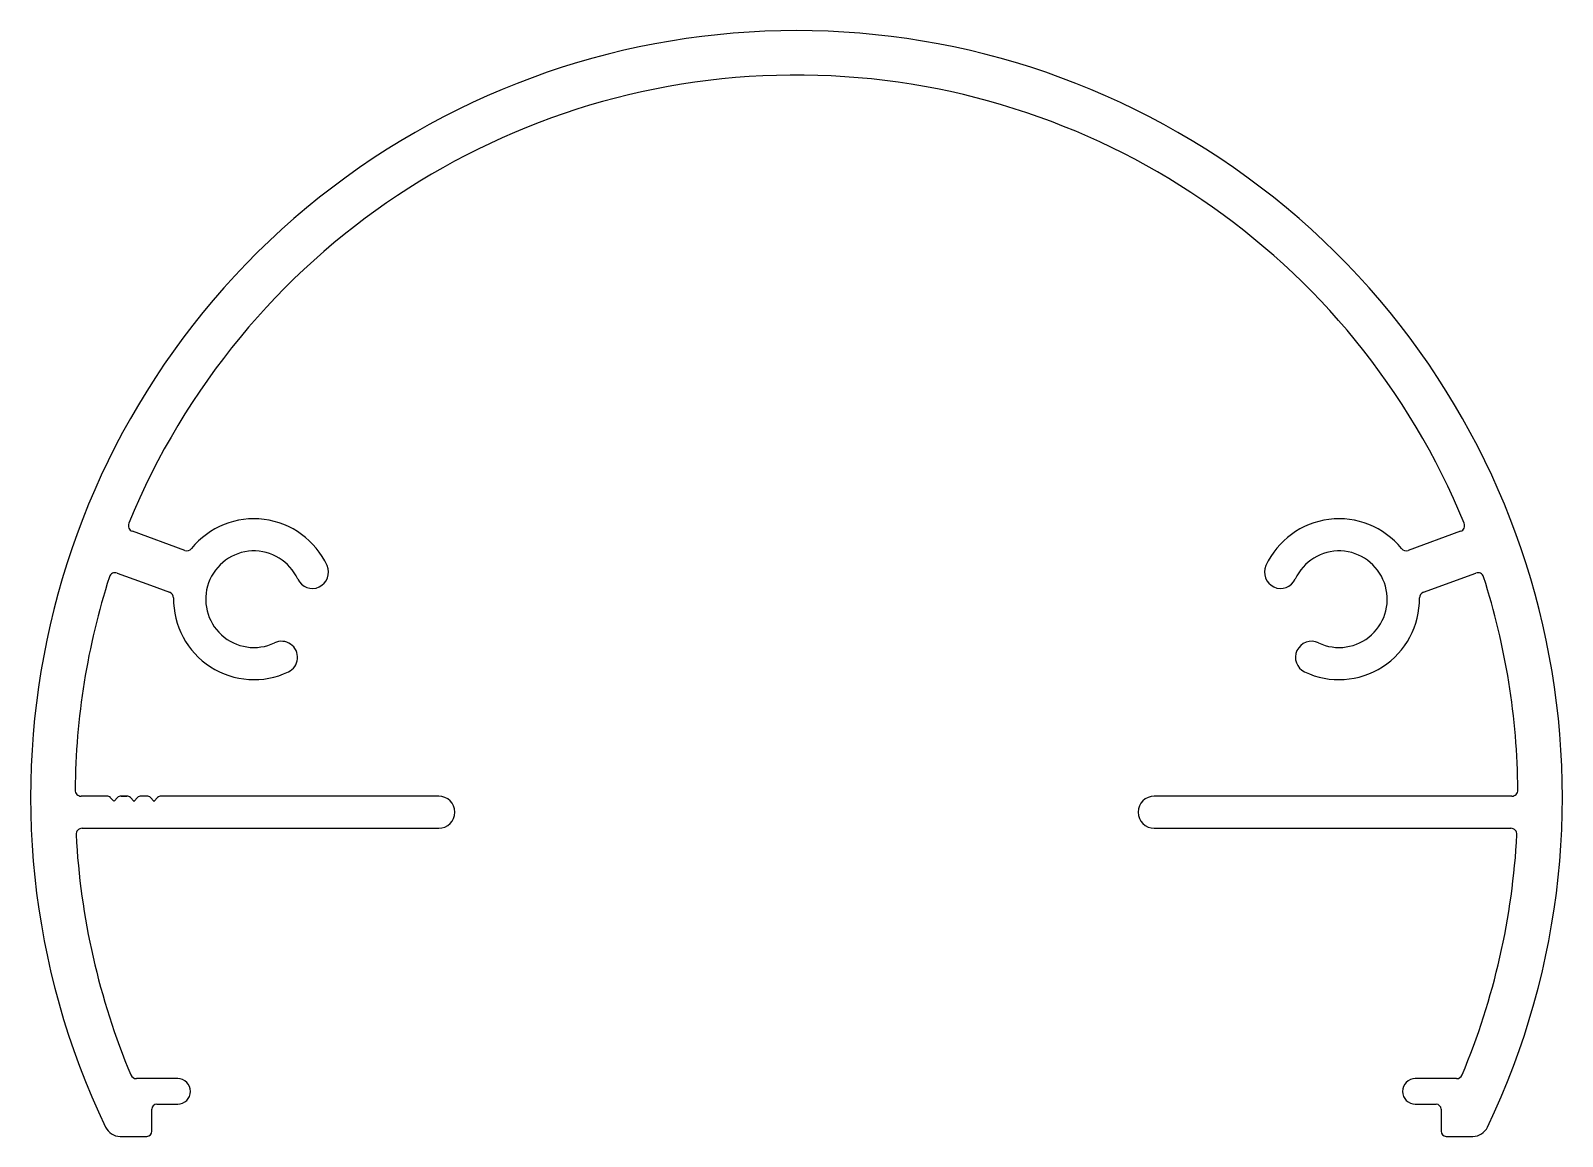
# Model space of a CAD drawing. Extents: x -38.1 to 38.1, y 1.6 to 56.6.
import ezdxf

# ---------------------------------------------------------------- set-up
doc = ezdxf.new("R2010")
doc.units = 0
doc.layers.add('OUTLINE', color=7, linetype='CONTINUOUS')

msp = doc.modelspace()

# ---------------------------------------------------------------- linework, layer by layer
at = {"layer": 'OUTLINE', "color": 7, "linetype": 'CONTINUOUS'}
for p, q in [((-30.424, 30.786), (-33.033, 31.735)), ((33.046, 31.735), (30.437, 30.786)), ((-33.789, 29.658), (-32.127, 29.053)), ((-32.127, 29.053), (-31.18, 28.709)), ((31.193, 28.709), (33.802, 29.658)), ((-34.305, 18.564), (-35.582, 18.564)), ((-34.305, 18.564), (-34.305, 18.564)), ((-33.958, 18.319), (-34.129, 18.49)), ((-33.775, 18.49), (-33.946, 18.319)), ((-33.306, 18.564), (-33.598, 18.564)), ((-33.598, 18.564), (-33.306, 18.564)), ((-33.306, 18.564), (-33.598, 18.564)), ((-33.598, 18.564), (-33.306, 18.564)), ((-33.306, 18.564), (-33.598, 18.564)), ((-32.958, 18.319), (-33.129, 18.49)), ((-32.775, 18.49), (-32.946, 18.319)), ((-32.306, 18.564), (-32.599, 18.564)), ((-31.958, 18.319), (-32.129, 18.49)), ((-31.775, 18.49), (-31.946, 18.319)), ((-30.322, 18.564), (-31.599, 18.564)), ((-17.794, 18.564), (-30.322, 18.564)), ((35.595, 18.564), (17.806, 18.564)), ((-35.534, 16.964), (-17.794, 16.964)), ((17.806, 16.964), (35.547, 16.964)), ((-30.779, 4.514), (-32.833, 4.514)), ((32.846, 4.514), (30.791, 4.514)), ((-31.81, 3.244), (-30.779, 3.244)), ((30.791, 3.244), (31.822, 3.244)), ((-32.064, 1.898), (-32.064, 2.99)), ((32.076, 2.99), (32.076, 1.898)), ((-33.64, 1.644), (-32.318, 1.644)), ((32.33, 1.644), (33.653, 1.644))]:
    msp.add_line(p, q, dxfattribs=at)
for centre, radius, start, end in [((0.006, 18.534), 38.1, 334.45228, 205.54772), ((0.006, 18.534), 35.89, 89.39176, 157.73752), ((0.006, 18.534), 35.89, 22.26248, 89.39176), ((-32.931, 32.017), 0.3, 157.73661, 250.00029), ((-26.984, 28.357), 4, 24.67826, 140.92861), ((26.996, 28.357), 4, 39.07133, 155.32174), ((32.944, 32.017), 0.3, 290.00034, 22.26152), ((-30.322, 31.067), 0.3, 250, 320.92861), ((-26.984, 28.357), 2.4, 24.67825, 295.32173), ((26.996, 28.357), 2.4, 244.67826, 155.32173), ((30.335, 31.067), 0.3, 219.0664, 290.00186), ((-24.076, 29.693), 0.8, 204.67826, 24.67826), ((24.089, 29.693), 0.8, 155.32174, 335.32174), ((0.006, 18.534), 35.89, 162.26247, 179.46873), ((-33.892, 29.376), 0.3, 70.00003, 162.26213), ((33.905, 29.376), 0.3, 17.73778, 109.99989), ((0.006, 18.534), 35.89, 0.53127, 17.73752), ((-31.283, 28.427), 0.3, 359.07318, 69.9994), ((-26.984, 28.357), 4, 179.07126, 295.32173), ((26.996, 28.357), 4, 244.67826, 0.92867), ((31.296, 28.427), 0.3, 109.99812, 180.93355), ((-25.615, 25.465), 0.8, 295.32174, 115.32174), ((25.628, 25.465), 0.8, 64.67826, 244.67826), ((-35.582, 18.864), 0.3, 179.46873, 270), ((-34.305, 18.314), 0.25, 45, 90), ((-33.952, 18.325), 0.008, 225, 315), ((-33.598, 18.314), 0.25, 90, 135), ((-33.306, 18.314), 0.25, 45, 90), ((-32.952, 18.325), 0.008, 225, 315), ((-32.599, 18.314), 0.25, 90, 135), ((-32.306, 18.314), 0.25, 45, 90), ((-31.952, 18.325), 0.008, 225, 315), ((-31.599, 18.314), 0.25, 90, 135), ((-17.794, 17.764), 0.8, 270, 90), ((17.806, 17.764), 0.8, 90, 270), ((35.595, 18.864), 0.3, 270, 0.53127), ((-35.534, 16.664), 0.3, 90, 183.01187), ((35.547, 16.664), 0.3, 356.98813, 90), ((0.006, 18.534), 35.89, 183.01187, 202.67488), ((0.006, 18.534), 35.89, 337.32512, 356.98813), ((-32.833, 4.814), 0.3, 202.67488, 270), ((32.846, 4.814), 0.3, 270, 337.32512), ((-30.779, 3.879), 0.635, 270, 90), ((30.791, 3.879), 0.635, 90, 270), ((-31.81, 2.99), 0.254, 90, 180), ((31.822, 2.99), 0.254, 0, 90), ((-33.64, 2.45), 0.807, 205.54771, 269.99997), ((-32.318, 1.898), 0.254, 270, 360), ((32.33, 1.898), 0.254, 180, 270), ((33.653, 2.45), 0.807, 269.99993, 334.45221)]:
    msp.add_arc(centre, radius, start, end, dxfattribs=at)

doc.saveas('drawing.dxf')
